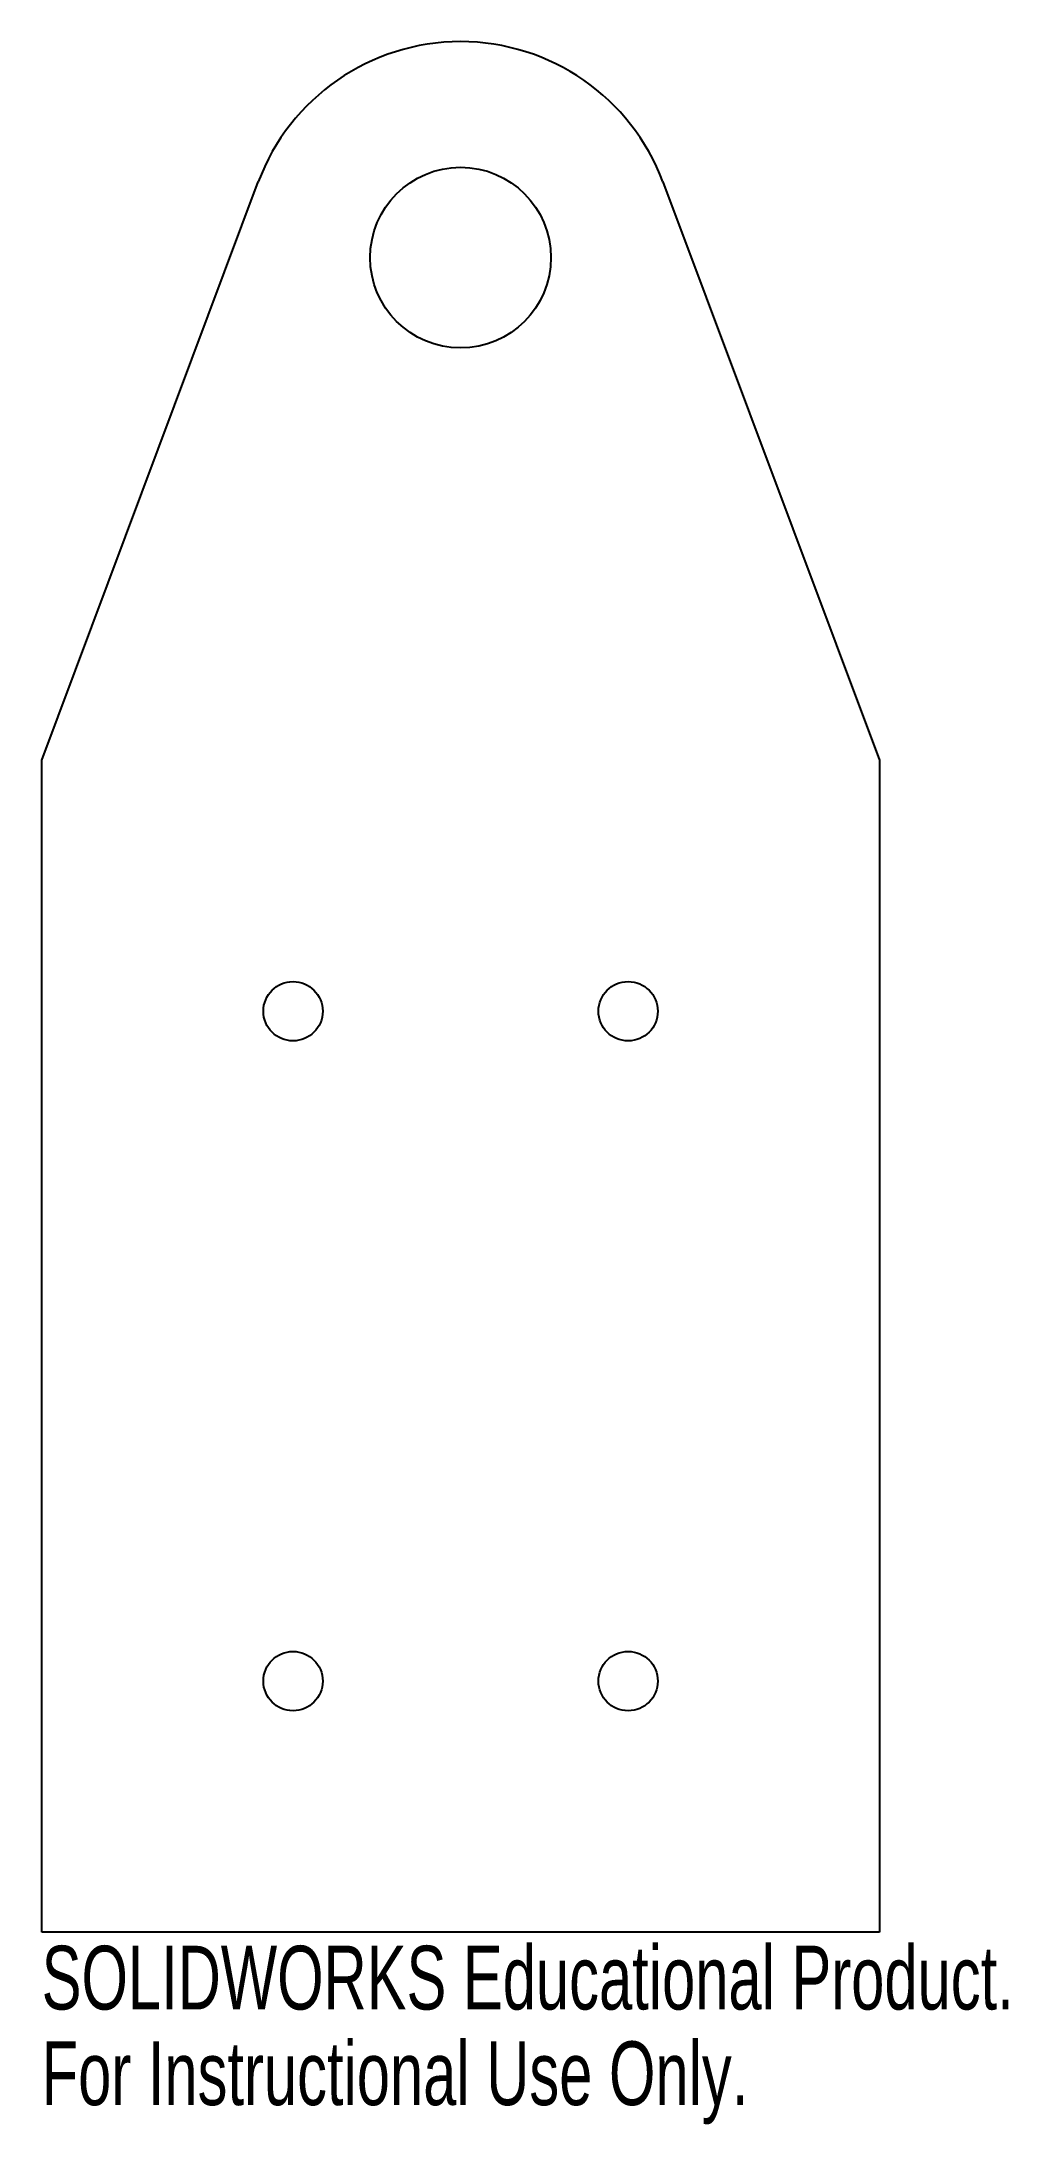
# Model space of a CAD drawing. Header units: inches. Extents: x 9.03 to 11.92, y -5.57 to 0.64.
import ezdxf

# ---------------------------------------------------------------- set-up
doc = ezdxf.new("R2010")
doc.units = ezdxf.units.IN
doc.header["$MEASUREMENT"] = 0
doc.styles.add('SLDTEXTSTYLE0', font='TXT', dxfattribs={"width": 0.7})

msp = doc.modelspace()

# ---------------------------------------------------------------- linework, layer by layer
at = {"color": 7, "linetype": 'Continuous', "lineweight": 25}
for p, q in [((9.035, -1.5), (9.6812, 0.2261)), ((10.8887, 0.2261), (11.535, -1.5)), ((9.035, -5), (9.035, -1.5)), ((11.535, -1.5), (11.535, -5)), ((11.535, -5), (9.035, -5))]:
    msp.add_line(p, q, dxfattribs=at)
for centre, radius in [((10.285, 0), 0.2697), ((9.785, -2.25), 0.0885), ((10.785, -2.25), 0.0885), ((9.785, -4.25), 0.0885), ((10.785, -4.25), 0.0885)]:
    msp.add_circle(centre, radius, dxfattribs=at)
msp.add_arc((10.285, 0), 0.6447, 20.52624, 159.47376, dxfattribs=at)

# ---------------------------------------------------------------- texts
at = {"color": 7, "linetype": 'Continuous', "char_height": 0.1903, "attachment_point": 1, "style": 'SLDTEXTSTYLE0'}
for s, insert in [('SOLIDWORKS Educational Product.', (9.035, -5.0401)), ('For Instructional Use Only.', (9.035, -5.3256))]:
    msp.add_mtext(s, dxfattribs=dict(at, insert=insert))

doc.saveas('drawing.dxf')
